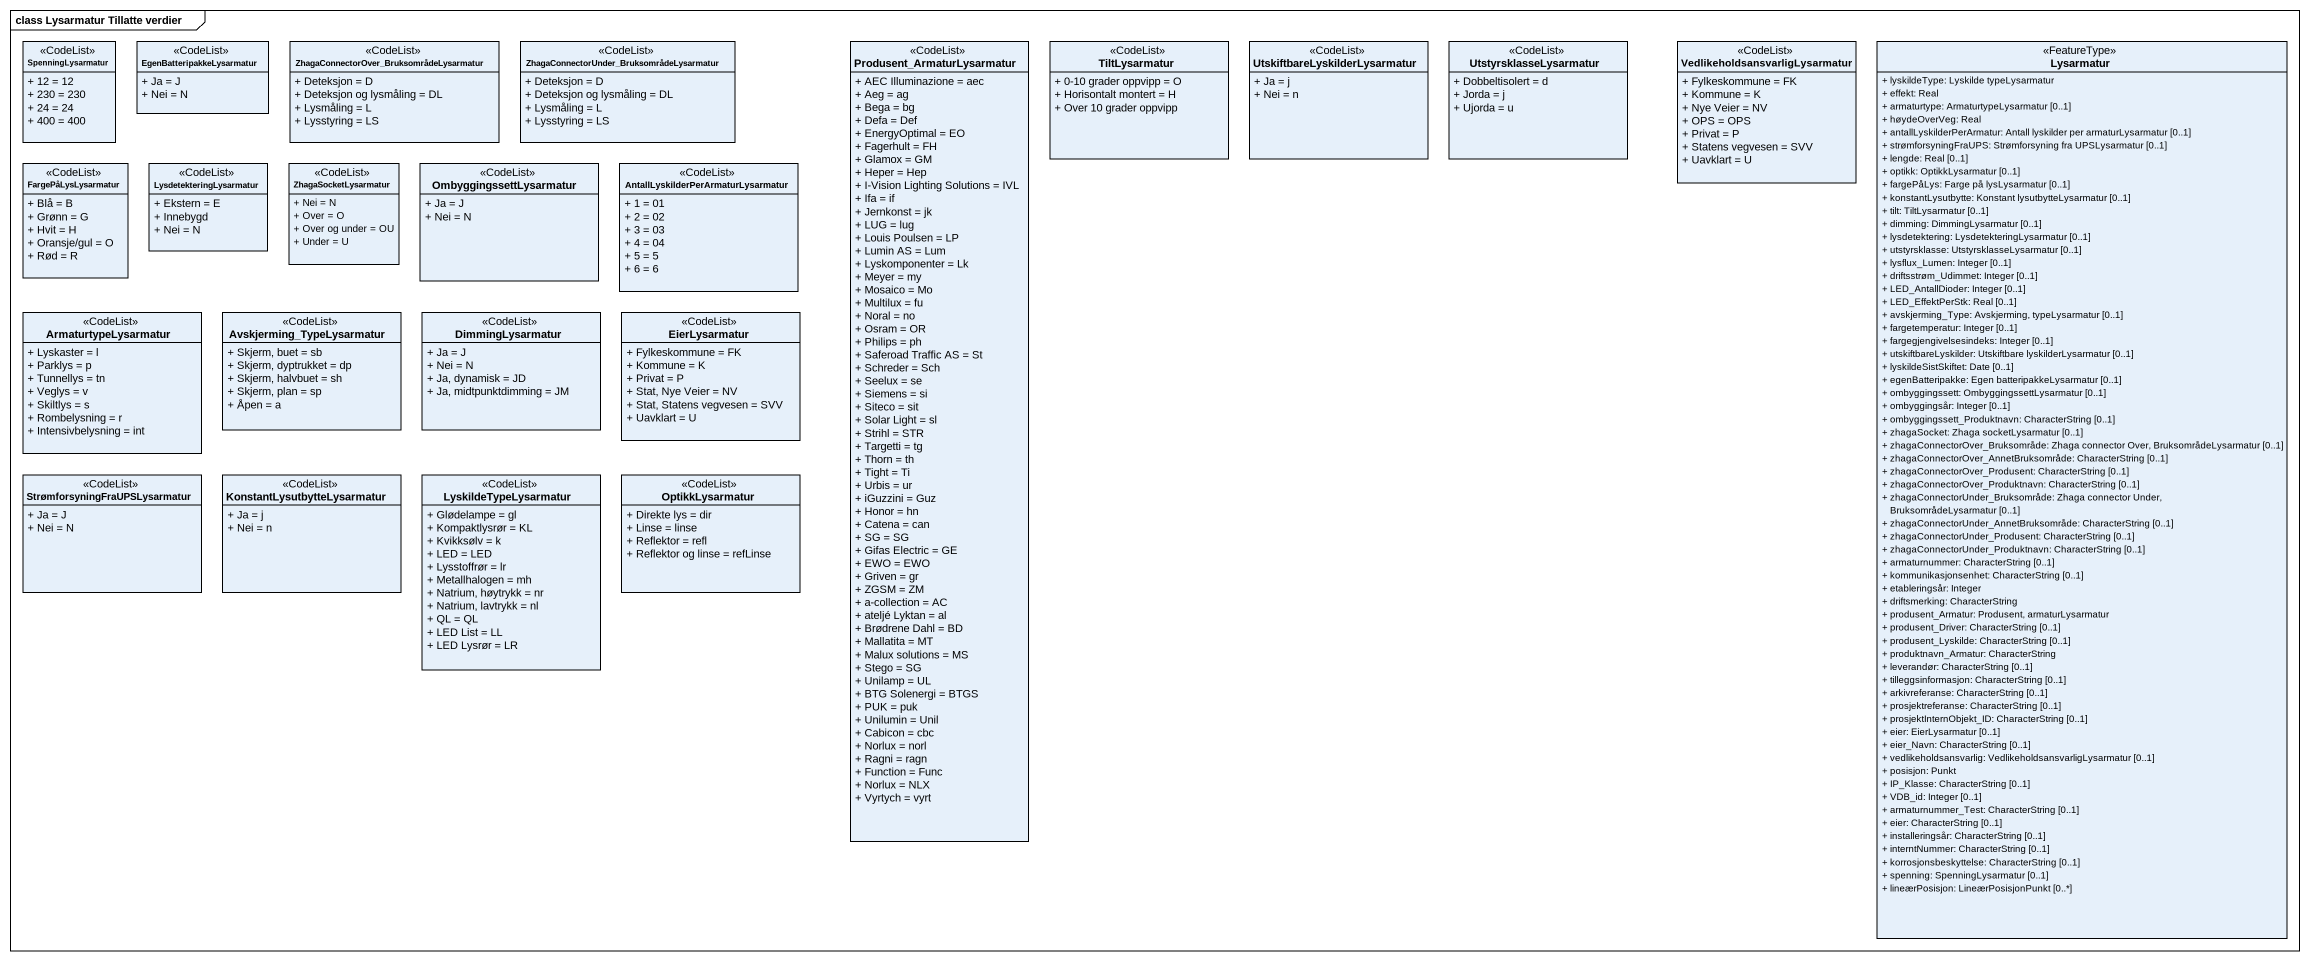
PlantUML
@startuml
mainframe class Lysarmatur Tillatte verdier
hide circle
hide empty members
skinparam classAttributeIconSize 0
class SpenningLysarmatur <<CodeList>> {
  + 12 = 12
  + 230 = 230
  + 24 = 24
  + 400 = 400
}
class EgenBatteripakkeLysarmatur <<CodeList>> {
  + Ja = J
  + Nei = N
}
class "ZhagaConnectorOver_BruksområdeLysarmatur" as ZhagaConnectorOver <<CodeList>> {
  + Deteksjon = D
  + Deteksjon og lysmåling = DL
  + Lysmåling = L
  + Lysstyring = LS
}
class "ZhagaConnectorUnder_BruksområdeLysarmatur" as ZhagaConnectorUnder <<CodeList>> {
  + Deteksjon = D
  + Deteksjon og lysmåling = DL
  + Lysmåling = L
  + Lysstyring = LS
}
class Produsent_ArmaturLysarmatur <<CodeList>> {
  + AEC Illuminazione = aec
  + Aeg = ag
  + Bega = bg
  + Defa = Def
  + EnergyOptimal = EO
  + Fagerhult = FH
  + Glamox = GM
  + Heper = Hep
  + I-Vision Lighting Solutions = IVL
  + Ifa = if
  + Jernkonst = jk
  + LUG = lug
  + Louis Poulsen = LP
  + Lumin AS = Lum
  + Lyskomponenter = Lk
  + Meyer = my
  + Mosaico = Mo
  + Multilux = fu
  + Noral = no
  + Osram = OR
  + Philips = ph
  + Saferoad Traffic AS = St
  + Schreder = Sch
  + Seelux = se
  + Siemens = si
  + Siteco = sit
  + Solar Light = sl
  + Strihl = STR
  + Targetti = tg
  + Thorn = th
  + Tight = Ti
  + Urbis = ur
  + iGuzzini = Guz
  + Honor = hn
  + Catena = can
  + SG = SG
  + Gifas Electric = GE
  + EWO = EWO
  + Griven = gr
  + ZGSM = ZM
  + a-collection = AC
  + ateljé Lyktan = al
  + Brødrene Dahl = BD
  + Mallatita = MT
  + Malux solutions = MS
  + Stego = SG
  + Unilamp = UL
  + BTG Solenergi = BTGS
  + PUK = puk
  + Unilumin = Unil
  + Cabicon = cbc
  + Norlux = norl
  + Ragni = ragn
  + Function = Func
  + Norlux = NLX
  + Vyrtych = vyrt
}
class TiltLysarmatur <<CodeList>> {
  + 0-10 grader oppvipp = O
  + Horisontalt montert = H
  + Over 10 grader oppvipp
}
class "UtskiftbareLyskilderLysarmatur" as UtskiftbareLyskilderLysarmat <<CodeList>> {
  + Ja = j
  + Nei = n
}
class UtstyrsklasseLysarmatur <<CodeList>> {
  + Dobbeltisolert = d
  + Jorda = j
  + Ujorda = u
}
class "VedlikeholdsansvarligLysarmatur" as VedlikeholdsansvarligLysarma <<CodeList>> {
  + Fylkeskommune = FK
  + Kommune = K
  + Nye Veier = NV
  + OPS = OPS
  + Privat = P
  + Statens vegvesen = SVV
  + Uavklart = U
}
class Lysarmatur <<FeatureType>> {
  + lyskildeType: Lyskilde typeLysarmatur
  + effekt: Real
  + armaturtype: ArmaturtypeLysarmatur [0..1]
  + høydeOverVeg: Real
  + antallLyskilderPerArmatur: Antall lyskilder per armaturLysarmatur [0..1]
  + strømforsyningFraUPS: Strømforsyning fra UPSLysarmatur [0..1]
  + lengde: Real [0..1]
  + optikk: OptikkLysarmatur [0..1]
  + fargePåLys: Farge på lysLysarmatur [0..1]
  + konstantLysutbytte: Konstant lysutbytteLysarmatur [0..1]
  + tilt: TiltLysarmatur [0..1]
  + dimming: DimmingLysarmatur [0..1]
  + lysdetektering: LysdetekteringLysarmatur [0..1]
  + utstyrsklasse: UtstyrsklasseLysarmatur [0..1]
  + lysflux_Lumen: Integer [0..1]
  + driftsstrøm_Udimmet: Integer [0..1]
  + LED_AntallDioder: Integer [0..1]
  + LED_EffektPerStk: Real [0..1]
  + avskjerming_Type: Avskjerming, typeLysarmatur [0..1]
  + fargetemperatur: Integer [0..1]
  + fargegjengivelsesindeks: Integer [0..1]
  + utskiftbareLyskilder: Utskiftbare lyskilderLysarmatur [0..1]
  + lyskildeSistSkiftet: Date [0..1]
  + egenBatteripakke: Egen batteripakkeLysarmatur [0..1]
  + ombyggingssett: OmbyggingssettLysarmatur [0..1]
  + ombyggingsår: Integer [0..1]
  + ombyggingssett_Produktnavn: CharacterString [0..1]
  + zhagaSocket: Zhaga socketLysarmatur [0..1]
  + zhagaConnectorOver_Bruksområde: Zhaga connector Over, BruksområdeLysarmatur [0..1]
  + zhagaConnectorOver_AnnetBruksområde: CharacterString [0..1]
  + zhagaConnectorOver_Produsent: CharacterString [0..1]
  + zhagaConnectorOver_Produktnavn: CharacterString [0..1]
  + zhagaConnectorUnder_Bruksområde: Zhaga connector Under, BruksområdeLysarmatur [0..1]
  + zhagaConnectorUnder_AnnetBruksområde: CharacterString [0..1]
  + zhagaConnectorUnder_Produsent: CharacterString [0..1]
  + zhagaConnectorUnder_Produktnavn: CharacterString [0..1]
  + armaturnummer: CharacterString [0..1]
  + kommunikasjonsenhet: CharacterString [0..1]
  + etableringsår: Integer
  + driftsmerking: CharacterString
  + produsent_Armatur: Produsent, armaturLysarmatur
  + produsent_Driver: CharacterString [0..1]
  + produsent_Lyskilde: CharacterString [0..1]
  + produktnavn_Armatur: CharacterString
  + leverandør: CharacterString [0..1]
  + tilleggsinformasjon: CharacterString [0..1]
  + arkivreferanse: CharacterString [0..1]
  + prosjektreferanse: CharacterString [0..1]
  + prosjektInternObjekt_ID: CharacterString [0..1]
  + eier: EierLysarmatur [0..1]
  + eier_Navn: CharacterString [0..1]
  + vedlikeholdsansvarlig: VedlikeholdsansvarligLysarmatur [0..1]
  + posisjon: Punkt
  + IP_Klasse: CharacterString [0..1]
  + VDB_id: Integer [0..1]
  + armaturnummer_Test: CharacterString [0..1]
  + eier: CharacterString [0..1]
  + installeringsår: CharacterString [0..1]
  + interntNummer: CharacterString [0..1]
  + korrosjonsbeskyttelse: CharacterString [0..1]
  + spenning: SpenningLysarmatur [0..1]
  + lineærPosisjon: LineærPosisjonPunkt [0..*]
}
class FargePåLysLysarmatur <<CodeList>> {
  + Blå = B
  + Grønn = G
  + Hvit = H
  + Oransje/gul = O
  + Rød = R
}
class LysdetekteringLysarmatur <<CodeList>> {
  + Ekstern = E
  + Innebygd
  + Nei = N
}
class ZhagaSocketLysarmatur <<CodeList>> {
  + Nei = N
  + Over = O
  + Over og under = OU
  + Under = U
}
class OmbyggingssettLysarmatur <<CodeList>> {
  + Ja = J
  + Nei = N
}
class "AntallLyskilderPerArmaturLysarmatur" as AntallLyskilderPerArmaturLys <<CodeList>> {
  + 1 = 01
  + 2 = 02
  + 3 = 03
  + 4 = 04
  + 5 = 5
  + 6 = 6
}
class ArmaturtypeLysarmatur <<CodeList>> {
  + Lyskaster = l
  + Parklys = p
  + Tunnellys = tn
  + Veglys = v
  + Skiltlys = s
  + Rombelysning = r
  + Intensivbelysning = int
}
class Avskjerming_TypeLysarmatur <<CodeList>> {
  + Skjerm, buet = sb
  + Skjerm, dyptrukket = dp
  + Skjerm, halvbuet = sh
  + Skjerm, plan = sp
  + Åpen = a
}
class DimmingLysarmatur <<CodeList>> {
  + Ja = J
  + Nei = N
  + Ja, dynamisk = JD
  + Ja, midtpunktdimming = JM
}
class EierLysarmatur <<CodeList>> {
  + Fylkeskommune = FK
  + Kommune = K
  + Privat = P
  + Stat, Nye Veier = NV
  + Stat, Statens vegvesen = SVV
  + Uavklart = U
}
class "StrømforsyningFraUPSLysarmatur" as StrømforsyningFraUPSLysarmat <<CodeList>> {
  + Ja = J
  + Nei = N
}
class KonstantLysutbytteLysarmatur <<CodeList>> {
  + Ja = j
  + Nei = n
}
class LyskildeTypeLysarmatur <<CodeList>> {
  + Glødelampe = gl
  + Kompaktlysrør = KL
  + Kvikksølv = k
  + LED = LED
  + Lysstoffrør = lr
  + Metallhalogen = mh
  + Natrium, høytrykk = nr
  + Natrium, lavtrykk = nl
  + QL = QL
  + LED List = LL
  + LED Lysrør = LR
}
class OptikkLysarmatur <<CodeList>> {
  + Direkte lys = dir
  + Linse = linse
  + Reflektor = refl
  + Reflektor og linse = refLinse
}
@enduml
